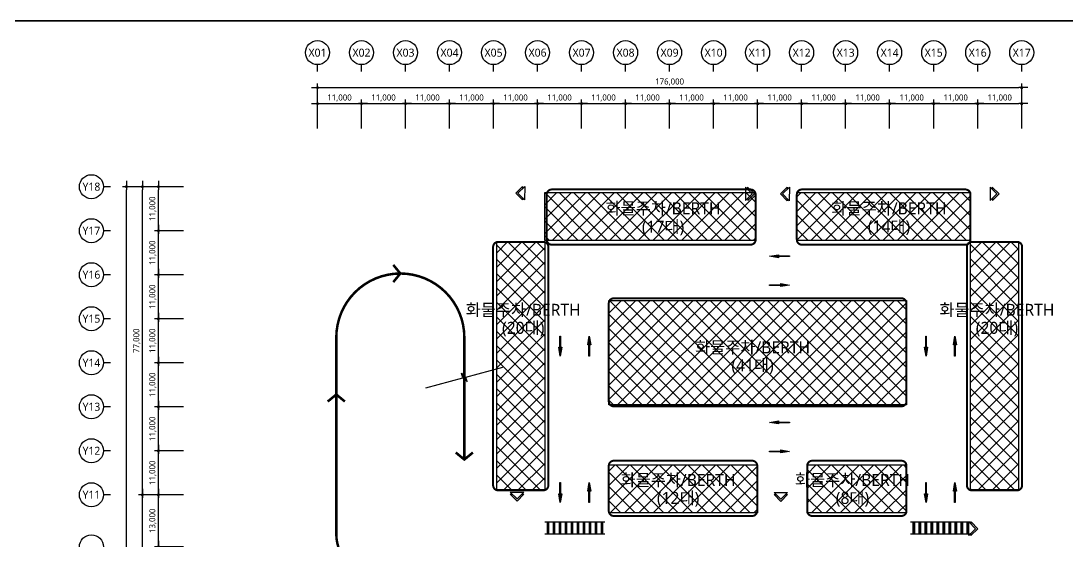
# Model space of a CAD drawing. Header units: millimetres. Extents: x 2220375 to 3855375, y 1113573 to 1649930.
# Drawn here: x 3457875 to 3719333, y 1519921 to 1649930 of the extents above; entities that cross this region are included whole.
import ezdxf
from ezdxf.enums import TextEntityAlignment as Align

# ---------------------------------------------------------------- set-up
doc = ezdxf.new("R2010")
doc.units = ezdxf.units.MM
doc.header["$LTSCALE"] = 10
doc.header["$PDSIZE"] = -10
doc.linetypes.add('HID', pattern=[2, 1.1, -0.9])
doc.linetypes.add('HIDDEN', pattern=[0.375, 0.25, -0.125])
doc.layers.get('0').update_dxf_attribs({"linetype": 'CONTINUOUS'})
doc.layers.get('Defpoints').update_dxf_attribs({"color": 153, "linetype": 'CONTINUOUS'})
for name, color, linetype, lineweight in [('0-주차구획', 7, 'CONTINUOUS', 25), ('A-AXIS-BUBL', 7, 'CONTINUOUS', 25), ('A-DEGN-LINE', 4, 'CONTINUOUS', 25), ('A-DIMS', 7, 'CONTINUOUS', 25), ('A-XXXX-HATC', 8, 'CONTINUOUS', 18), ('A-XXXX-SYMB', 7, 'CONTINUOUS', 25), ('A-XXXX-TXT2', 3, 'CONTINUOUS', 25)]:
    doc.layers.add(name, color=color, linetype=linetype, lineweight=lineweight)
doc.layers.add('3-횡단보도(신설)', color=210, linetype='CONTINUOUS')
doc.layers.add('xref-plan(주동코아 및 부대시설)$0$A-ANNO-ENT', color=10, linetype='CONTINUOUS')
doc.styles.add('HY울릉도L', font='')
doc.styles.add('맑은고딕', font='malgun.ttf')
doc.styles.get('HY울릉도L').set_extended_font_data('HYwulM')
doc.dimstyles.new('CDIM', dxfattribs={"dimtxt": 3, "dimasz": 1.5, "dimexe": 2, "dimexo": 1, "dimgap": 1, "dimtad": 1, "dimdec": 0, "dimrnd": 0.5, "dimzin": 0, "dimdsep": 32, "dimlunit": 6, "dimtxsty": 'HY울릉도L', "dimblk1": '_CIDOT', "dimblk2": '_CIDOT', "dimsah": 1, "dimcen": 5.5, "dimclrd": 2, "dimclre": 2, "dimclrt": 7, "dimadec": 0, "dimazin": 0, "dimtfac": 1, "dimtdec": 0, "dimtix": 1, "dimtmove": 2, "dimatfit": 1, "dimldrblk": '_CIDOT', "dimfxl": 1, "dimtolj": 1, "dimtzin": 0, "dimlwd": -1, "dimarcsym": 0})

# ---------------------------------------------------------------- blocks, each defined once
blk = doc.blocks.new('_CIDOT')
at = {"color": 0, "linetype": 'ByBlock'}
blk.add_line((2, 0), (-1, 0), dxfattribs=at)
at = {"color": 0, "linetype": 'ByBlock', "const_width": 0.5}
blk.add_lwpolyline([(-0.25, 0, 1), (0.25, 0, 1)], format="xyb", close=True, dxfattribs=at)
blk = doc.blocks.new('*D14')
at = {"layer": 'A-DIMS', "lineweight": -2, "transparency": 16777216}
for p, q in [((93193, 151121), (85943, 151121)), ((93193, 135121), (85943, 135121))]:
    blk.add_line(p, q, dxfattribs=at)
at = {"layer": 'A-DIMS', "transparency": 16777216}
blk.add_line((86943, 135871), (86943, 150371), dxfattribs=at)
at = {"layer": 'Defpoints', "color": 0, "transparency": 16777216}
for p in [(86943, 151121), (93693, 151121), (93693, 135121)]:
    blk.add_point(p, dxfattribs=at)
at = {"layer": 'A-DIMS', "transparency": 16777216, "xscale": 750, "yscale": 750, "zscale": 750}
for p, rotation in [((86943, 151121), 90), ((86943, 135121), 270)]:
    blk.add_blockref('_CIDOT', p, dxfattribs=dict(at, rotation=rotation))
at = {"layer": 'A-DIMS', "color": 3, "transparency": 16777216, "insert": (85538, 143121), "char_height": 1500, "attachment_point": 5, "rotation": 90, "style": '맑은고딕'}
blk.add_mtext('\\A1;16,000', dxfattribs=at)
blk = doc.blocks.new('*D15')
at = {"layer": 'A-DIMS', "lineweight": -2, "transparency": 16777216}
for p, q in [((93193, 164121), (85943, 164121)), ((93193, 151121), (85943, 151121))]:
    blk.add_line(p, q, dxfattribs=at)
at = {"layer": 'A-DIMS', "transparency": 16777216}
blk.add_line((86943, 151871), (86943, 163371), dxfattribs=at)
at = {"layer": 'Defpoints', "color": 0, "transparency": 16777216}
for p in [(86943, 164121), (93693, 164121), (93693, 151121)]:
    blk.add_point(p, dxfattribs=at)
at = {"layer": 'A-DIMS', "transparency": 16777216, "xscale": 750, "yscale": 750, "zscale": 750}
for p, rotation in [((86943, 164121), 90), ((86943, 151121), 270)]:
    blk.add_blockref('_CIDOT', p, dxfattribs=dict(at, rotation=rotation))
at = {"layer": 'A-DIMS', "color": 3, "transparency": 16777216, "insert": (85538, 157621), "char_height": 1500, "attachment_point": 5, "rotation": 90, "style": '맑은고딕'}
blk.add_mtext('\\A1;13,000', dxfattribs=at)
blk = doc.blocks.new('*D16')
at = {"layer": 'A-DIMS', "lineweight": -2, "transparency": 16777216}
for p, q in [((93193, 175121), (85943, 175121)), ((93193, 164121), (85943, 164121))]:
    blk.add_line(p, q, dxfattribs=at)
at = {"layer": 'A-DIMS', "transparency": 16777216}
blk.add_line((86943, 164871), (86943, 174371), dxfattribs=at)
at = {"layer": 'Defpoints', "color": 0, "transparency": 16777216}
for p in [(86943, 175121), (93693, 175121), (93693, 164121)]:
    blk.add_point(p, dxfattribs=at)
at = {"layer": 'A-DIMS', "transparency": 16777216, "xscale": 750, "yscale": 750, "zscale": 750}
for p, rotation in [((86943, 175121), 90), ((86943, 164121), 270)]:
    blk.add_blockref('_CIDOT', p, dxfattribs=dict(at, rotation=rotation))
at = {"layer": 'A-DIMS', "color": 3, "transparency": 16777216, "insert": (85538, 169621), "char_height": 1500, "attachment_point": 5, "rotation": 90, "style": '맑은고딕'}
blk.add_mtext('\\A1;11,000', dxfattribs=at)
blk = doc.blocks.new('*D17')
at = {"layer": 'A-DIMS', "lineweight": -2, "transparency": 16777216}
for p, q in [((93193, 186121), (85943, 186121)), ((93193, 175121), (85943, 175121))]:
    blk.add_line(p, q, dxfattribs=at)
at = {"layer": 'A-DIMS', "transparency": 16777216}
blk.add_line((86943, 175871), (86943, 185371), dxfattribs=at)
at = {"layer": 'Defpoints', "color": 0, "transparency": 16777216}
for p in [(86943, 186121), (93693, 186121), (93693, 175121)]:
    blk.add_point(p, dxfattribs=at)
at = {"layer": 'A-DIMS', "transparency": 16777216, "xscale": 750, "yscale": 750, "zscale": 750}
for p, rotation in [((86943, 186121), 90), ((86943, 175121), 270)]:
    blk.add_blockref('_CIDOT', p, dxfattribs=dict(at, rotation=rotation))
at = {"layer": 'A-DIMS', "color": 3, "transparency": 16777216, "insert": (85538, 180621), "char_height": 1500, "attachment_point": 5, "rotation": 90, "style": '맑은고딕'}
blk.add_mtext('\\A1;11,000', dxfattribs=at)
blk = doc.blocks.new('*D18')
at = {"layer": 'A-DIMS', "lineweight": -2, "transparency": 16777216}
for p, q in [((93193, 197121), (85943, 197121)), ((93193, 186121), (85943, 186121))]:
    blk.add_line(p, q, dxfattribs=at)
at = {"layer": 'A-DIMS', "transparency": 16777216}
blk.add_line((86943, 186871), (86943, 196371), dxfattribs=at)
at = {"layer": 'Defpoints', "color": 0, "transparency": 16777216}
for p in [(86943, 197121), (93693, 197121), (93693, 186121)]:
    blk.add_point(p, dxfattribs=at)
at = {"layer": 'A-DIMS', "transparency": 16777216, "xscale": 750, "yscale": 750, "zscale": 750}
for p, rotation in [((86943, 197121), 90), ((86943, 186121), 270)]:
    blk.add_blockref('_CIDOT', p, dxfattribs=dict(at, rotation=rotation))
at = {"layer": 'A-DIMS', "color": 3, "transparency": 16777216, "insert": (85538, 191621), "char_height": 1500, "attachment_point": 5, "rotation": 90, "style": '맑은고딕'}
blk.add_mtext('\\A1;11,000', dxfattribs=at)
blk = doc.blocks.new('*D19')
at = {"layer": 'A-DIMS', "lineweight": -2, "transparency": 16777216}
for p, q in [((93193, 208121), (85943, 208121)), ((93193, 197121), (85943, 197121))]:
    blk.add_line(p, q, dxfattribs=at)
at = {"layer": 'A-DIMS', "transparency": 16777216}
blk.add_line((86943, 197871), (86943, 207371), dxfattribs=at)
at = {"layer": 'Defpoints', "color": 0, "transparency": 16777216}
for p in [(86943, 208121), (93693, 208121), (93693, 197121)]:
    blk.add_point(p, dxfattribs=at)
at = {"layer": 'A-DIMS', "transparency": 16777216, "xscale": 750, "yscale": 750, "zscale": 750}
for p, rotation in [((86943, 208121), 90), ((86943, 197121), 270)]:
    blk.add_blockref('_CIDOT', p, dxfattribs=dict(at, rotation=rotation))
at = {"layer": 'A-DIMS', "color": 3, "transparency": 16777216, "insert": (85538, 202621), "char_height": 1500, "attachment_point": 5, "rotation": 90, "style": '맑은고딕'}
blk.add_mtext('\\A1;11,000', dxfattribs=at)
blk = doc.blocks.new('*D20')
at = {"layer": 'A-DIMS', "lineweight": -2, "transparency": 16777216}
for p, q in [((93193, 219121), (85943, 219121)), ((93193, 208121), (85943, 208121))]:
    blk.add_line(p, q, dxfattribs=at)
at = {"layer": 'A-DIMS', "transparency": 16777216}
blk.add_line((86943, 208871), (86943, 218371), dxfattribs=at)
at = {"layer": 'Defpoints', "color": 0, "transparency": 16777216}
for p in [(86943, 219121), (93693, 219121), (93693, 208121)]:
    blk.add_point(p, dxfattribs=at)
at = {"layer": 'A-DIMS', "transparency": 16777216, "xscale": 750, "yscale": 750, "zscale": 750}
for p, rotation in [((86943, 219121), 90), ((86943, 208121), 270)]:
    blk.add_blockref('_CIDOT', p, dxfattribs=dict(at, rotation=rotation))
at = {"layer": 'A-DIMS', "color": 3, "transparency": 16777216, "insert": (85538, 213621), "char_height": 1500, "attachment_point": 5, "rotation": 90, "style": '맑은고딕'}
blk.add_mtext('\\A1;11,000', dxfattribs=at)
blk = doc.blocks.new('*D21')
at = {"layer": 'A-DIMS', "lineweight": -2, "transparency": 16777216}
for p, q in [((93193, 230121), (85943, 230121)), ((93193, 219121), (85943, 219121))]:
    blk.add_line(p, q, dxfattribs=at)
at = {"layer": 'A-DIMS', "transparency": 16777216}
blk.add_line((86943, 219871), (86943, 229371), dxfattribs=at)
at = {"layer": 'Defpoints', "color": 0, "transparency": 16777216}
for p in [(86943, 230121), (93693, 230121), (93693, 219121)]:
    blk.add_point(p, dxfattribs=at)
at = {"layer": 'A-DIMS', "transparency": 16777216, "xscale": 750, "yscale": 750, "zscale": 750}
for p, rotation in [((86943, 230121), 90), ((86943, 219121), 270)]:
    blk.add_blockref('_CIDOT', p, dxfattribs=dict(at, rotation=rotation))
at = {"layer": 'A-DIMS', "color": 3, "transparency": 16777216, "insert": (85538, 224621), "char_height": 1500, "attachment_point": 5, "rotation": 90, "style": '맑은고딕'}
blk.add_mtext('\\A1;11,000', dxfattribs=at)
blk = doc.blocks.new('*D22')
at = {"layer": 'A-DIMS', "lineweight": -2, "transparency": 16777216}
for p, q in [((93193, 241121), (85943, 241121)), ((93193, 230121), (85943, 230121))]:
    blk.add_line(p, q, dxfattribs=at)
at = {"layer": 'A-DIMS', "transparency": 16777216}
blk.add_line((86943, 230871), (86943, 240371), dxfattribs=at)
at = {"layer": 'Defpoints', "color": 0, "transparency": 16777216}
for p in [(86943, 241121), (93693, 241121), (93693, 230121)]:
    blk.add_point(p, dxfattribs=at)
at = {"layer": 'A-DIMS', "transparency": 16777216, "xscale": 750, "yscale": 750, "zscale": 750}
for p, rotation in [((86943, 241121), 90), ((86943, 230121), 270)]:
    blk.add_blockref('_CIDOT', p, dxfattribs=dict(at, rotation=rotation))
at = {"layer": 'A-DIMS', "color": 3, "transparency": 16777216, "insert": (85538, 235621), "char_height": 1500, "attachment_point": 5, "rotation": 90, "style": '맑은고딕'}
blk.add_mtext('\\A1;11,000', dxfattribs=at)
blk = doc.blocks.new('*D24')
at = {"layer": 'A-DIMS', "lineweight": -2, "transparency": 16777216}
for p, q in [((93193, 241121), (77943, 241121)), ((93193, 45121), (77943, 45121))]:
    blk.add_line(p, q, dxfattribs=at)
at = {"layer": 'A-DIMS', "transparency": 16777216}
blk.add_line((78943, 45871), (78943, 240371), dxfattribs=at)
at = {"layer": 'Defpoints', "color": 0, "transparency": 16777216}
for p in [(78943, 241121), (93693, 241121), (93693, 45121)]:
    blk.add_point(p, dxfattribs=at)
at = {"layer": 'A-DIMS', "transparency": 16777216, "xscale": 750, "yscale": 750, "zscale": 750}
for p, rotation in [((78943, 241121), 90), ((78943, 45121), 270)]:
    blk.add_blockref('_CIDOT', p, dxfattribs=dict(at, rotation=rotation))
at = {"layer": 'A-DIMS', "color": 3, "transparency": 16777216, "insert": (77538, 143121), "char_height": 1500, "attachment_point": 5, "rotation": 90, "style": '맑은고딕'}
blk.add_mtext('\\A1;196,000', dxfattribs=at)
blk = doc.blocks.new('*D26')
at = {"layer": 'A-DIMS', "lineweight": -2, "transparency": 16777216}
for p, q in [((93193, 164121), (81943, 164121)), ((93193, 122121), (81943, 122121))]:
    blk.add_line(p, q, dxfattribs=at)
at = {"layer": 'A-DIMS', "transparency": 16777216}
blk.add_line((82943, 122871), (82943, 163371), dxfattribs=at)
at = {"layer": 'Defpoints', "color": 0, "transparency": 16777216}
for p in [(82943, 164121), (93693, 164121), (93693, 122121)]:
    blk.add_point(p, dxfattribs=at)
at = {"layer": 'A-DIMS', "transparency": 16777216, "xscale": 750, "yscale": 750, "zscale": 750}
for p, rotation in [((82943, 164121), 90), ((82943, 122121), 270)]:
    blk.add_blockref('_CIDOT', p, dxfattribs=dict(at, rotation=rotation))
at = {"layer": 'A-DIMS', "color": 3, "transparency": 16777216, "insert": (81542, 143121), "char_height": 1500, "attachment_point": 5, "rotation": 90, "style": '맑은고딕'}
blk.add_mtext('\\A1;42,000', dxfattribs=at)
blk = doc.blocks.new('*D27')
at = {"layer": 'A-DIMS', "lineweight": -2, "transparency": 16777216}
for p, q in [((93193, 241121), (81943, 241121)), ((93193, 164121), (81943, 164121))]:
    blk.add_line(p, q, dxfattribs=at)
at = {"layer": 'A-DIMS', "transparency": 16777216}
blk.add_line((82943, 164871), (82943, 240371), dxfattribs=at)
at = {"layer": 'Defpoints', "color": 0, "transparency": 16777216}
for p in [(82943, 241121), (93693, 241121), (93693, 164121)]:
    blk.add_point(p, dxfattribs=at)
at = {"layer": 'A-DIMS', "transparency": 16777216, "xscale": 750, "yscale": 750, "zscale": 750}
for p, rotation in [((82943, 241121), 90), ((82943, 164121), 270)]:
    blk.add_blockref('_CIDOT', p, dxfattribs=dict(at, rotation=rotation))
at = {"layer": 'A-DIMS', "color": 3, "transparency": 16777216, "insert": (81542, 202621), "char_height": 1500, "attachment_point": 5, "rotation": 90, "style": '맑은고딕'}
blk.add_mtext('\\A1;77,000', dxfattribs=at)
blk = doc.blocks.new('*D28')
at = {"layer": 'A-DIMS', "lineweight": -2, "transparency": 16777216}
for p, q in [((148693, 255621), (148693, 262871)), ((159693, 255621), (159693, 262871))]:
    blk.add_line(p, q, dxfattribs=at)
at = {"layer": 'A-DIMS', "transparency": 16777216}
blk.add_line((149443, 261871), (158943, 261871), dxfattribs=at)
at = {"layer": 'Defpoints', "color": 0, "transparency": 16777216}
for p in [(159693, 261871), (148693, 255121), (159693, 255121)]:
    blk.add_point(p, dxfattribs=at)
at = {"layer": 'A-DIMS', "transparency": 16777216, "xscale": 750, "yscale": 750, "zscale": 750, "rotation": 180}
blk.add_blockref('_CIDOT', (148693, 261871), dxfattribs=at)
at = {"layer": 'A-DIMS', "transparency": 16777216, "xscale": 750, "yscale": 750, "zscale": 750}
blk.add_blockref('_CIDOT', (159693, 261871), dxfattribs=at)
at = {"layer": 'A-DIMS', "color": 3, "transparency": 16777216, "insert": (154193, 263275), "char_height": 1500, "attachment_point": 5, "style": '맑은고딕'}
blk.add_mtext('\\A1;11,000', dxfattribs=at)
blk = doc.blocks.new('*D29')
at = {"layer": 'A-DIMS', "lineweight": -2, "transparency": 16777216}
for p, q in [((159693, 255621), (159693, 262871)), ((170693, 255621), (170693, 262871))]:
    blk.add_line(p, q, dxfattribs=at)
at = {"layer": 'A-DIMS', "transparency": 16777216}
blk.add_line((160443, 261871), (169943, 261871), dxfattribs=at)
at = {"layer": 'Defpoints', "color": 0, "transparency": 16777216}
for p in [(170693, 261871), (159693, 255121), (170693, 255121)]:
    blk.add_point(p, dxfattribs=at)
at = {"layer": 'A-DIMS', "transparency": 16777216, "xscale": 750, "yscale": 750, "zscale": 750, "rotation": 180}
blk.add_blockref('_CIDOT', (159693, 261871), dxfattribs=at)
at = {"layer": 'A-DIMS', "transparency": 16777216, "xscale": 750, "yscale": 750, "zscale": 750}
blk.add_blockref('_CIDOT', (170693, 261871), dxfattribs=at)
at = {"layer": 'A-DIMS', "color": 3, "transparency": 16777216, "insert": (165193, 263275), "char_height": 1500, "attachment_point": 5, "style": '맑은고딕'}
blk.add_mtext('\\A1;11,000', dxfattribs=at)
blk = doc.blocks.new('*D30')
at = {"layer": 'A-DIMS', "lineweight": -2, "transparency": 16777216}
for p, q in [((170693, 255621), (170693, 262871)), ((181693, 255621), (181693, 262871))]:
    blk.add_line(p, q, dxfattribs=at)
at = {"layer": 'A-DIMS', "transparency": 16777216}
blk.add_line((171443, 261871), (180943, 261871), dxfattribs=at)
at = {"layer": 'Defpoints', "color": 0, "transparency": 16777216}
for p in [(181693, 261871), (170693, 255121), (181693, 255121)]:
    blk.add_point(p, dxfattribs=at)
at = {"layer": 'A-DIMS', "transparency": 16777216, "xscale": 750, "yscale": 750, "zscale": 750, "rotation": 180}
blk.add_blockref('_CIDOT', (170693, 261871), dxfattribs=at)
at = {"layer": 'A-DIMS', "transparency": 16777216, "xscale": 750, "yscale": 750, "zscale": 750}
blk.add_blockref('_CIDOT', (181693, 261871), dxfattribs=at)
at = {"layer": 'A-DIMS', "color": 3, "transparency": 16777216, "insert": (176193, 263275), "char_height": 1500, "attachment_point": 5, "style": '맑은고딕'}
blk.add_mtext('\\A1;11,000', dxfattribs=at)
blk = doc.blocks.new('*D31')
at = {"layer": 'A-DIMS', "lineweight": -2, "transparency": 16777216}
for p, q in [((181693, 255621), (181693, 262871)), ((192693, 255621), (192693, 262871))]:
    blk.add_line(p, q, dxfattribs=at)
at = {"layer": 'A-DIMS', "transparency": 16777216}
blk.add_line((182443, 261871), (191943, 261871), dxfattribs=at)
at = {"layer": 'Defpoints', "color": 0, "transparency": 16777216}
for p in [(192693, 261871), (181693, 255121), (192693, 255121)]:
    blk.add_point(p, dxfattribs=at)
at = {"layer": 'A-DIMS', "transparency": 16777216, "xscale": 750, "yscale": 750, "zscale": 750, "rotation": 180}
blk.add_blockref('_CIDOT', (181693, 261871), dxfattribs=at)
at = {"layer": 'A-DIMS', "transparency": 16777216, "xscale": 750, "yscale": 750, "zscale": 750}
blk.add_blockref('_CIDOT', (192693, 261871), dxfattribs=at)
at = {"layer": 'A-DIMS', "color": 3, "transparency": 16777216, "insert": (187193, 263275), "char_height": 1500, "attachment_point": 5, "style": '맑은고딕'}
blk.add_mtext('\\A1;11,000', dxfattribs=at)
blk = doc.blocks.new('*D32')
at = {"layer": 'A-DIMS', "lineweight": -2, "transparency": 16777216}
for p, q in [((192693, 255621), (192693, 262871)), ((203693, 255621), (203693, 262871))]:
    blk.add_line(p, q, dxfattribs=at)
at = {"layer": 'A-DIMS', "transparency": 16777216}
blk.add_line((193443, 261871), (202943, 261871), dxfattribs=at)
at = {"layer": 'Defpoints', "color": 0, "transparency": 16777216}
for p in [(203693, 261871), (192693, 255121), (203693, 255121)]:
    blk.add_point(p, dxfattribs=at)
at = {"layer": 'A-DIMS', "transparency": 16777216, "xscale": 750, "yscale": 750, "zscale": 750, "rotation": 180}
blk.add_blockref('_CIDOT', (192693, 261871), dxfattribs=at)
at = {"layer": 'A-DIMS', "transparency": 16777216, "xscale": 750, "yscale": 750, "zscale": 750}
blk.add_blockref('_CIDOT', (203693, 261871), dxfattribs=at)
at = {"layer": 'A-DIMS', "color": 3, "transparency": 16777216, "insert": (198193, 263275), "char_height": 1500, "attachment_point": 5, "style": '맑은고딕'}
blk.add_mtext('\\A1;11,000', dxfattribs=at)
blk = doc.blocks.new('*D33')
at = {"layer": 'A-DIMS', "lineweight": -2, "transparency": 16777216}
for p, q in [((203693, 255621), (203693, 262871)), ((214693, 255621), (214693, 262871))]:
    blk.add_line(p, q, dxfattribs=at)
at = {"layer": 'A-DIMS', "transparency": 16777216}
blk.add_line((204443, 261871), (213943, 261871), dxfattribs=at)
at = {"layer": 'Defpoints', "color": 0, "transparency": 16777216}
for p in [(214693, 261871), (203693, 255121), (214693, 255121)]:
    blk.add_point(p, dxfattribs=at)
at = {"layer": 'A-DIMS', "transparency": 16777216, "xscale": 750, "yscale": 750, "zscale": 750, "rotation": 180}
blk.add_blockref('_CIDOT', (203693, 261871), dxfattribs=at)
at = {"layer": 'A-DIMS', "transparency": 16777216, "xscale": 750, "yscale": 750, "zscale": 750}
blk.add_blockref('_CIDOT', (214693, 261871), dxfattribs=at)
at = {"layer": 'A-DIMS', "color": 3, "transparency": 16777216, "insert": (209193, 263275), "char_height": 1500, "attachment_point": 5, "style": '맑은고딕'}
blk.add_mtext('\\A1;11,000', dxfattribs=at)
blk = doc.blocks.new('*D34')
at = {"layer": 'A-DIMS', "lineweight": -2, "transparency": 16777216}
for p, q in [((214693, 255621), (214693, 262871)), ((225693, 255621), (225693, 262871))]:
    blk.add_line(p, q, dxfattribs=at)
at = {"layer": 'A-DIMS', "transparency": 16777216}
blk.add_line((215443, 261871), (224943, 261871), dxfattribs=at)
at = {"layer": 'Defpoints', "color": 0, "transparency": 16777216}
for p in [(225693, 261871), (214693, 255121), (225693, 255121)]:
    blk.add_point(p, dxfattribs=at)
at = {"layer": 'A-DIMS', "transparency": 16777216, "xscale": 750, "yscale": 750, "zscale": 750, "rotation": 180}
blk.add_blockref('_CIDOT', (214693, 261871), dxfattribs=at)
at = {"layer": 'A-DIMS', "transparency": 16777216, "xscale": 750, "yscale": 750, "zscale": 750}
blk.add_blockref('_CIDOT', (225693, 261871), dxfattribs=at)
at = {"layer": 'A-DIMS', "color": 3, "transparency": 16777216, "insert": (220193, 263275), "char_height": 1500, "attachment_point": 5, "style": '맑은고딕'}
blk.add_mtext('\\A1;11,000', dxfattribs=at)
blk = doc.blocks.new('*D35')
at = {"layer": 'A-DIMS', "lineweight": -2, "transparency": 16777216}
for p, q in [((225693, 255621), (225693, 262871)), ((236693, 255621), (236693, 262871))]:
    blk.add_line(p, q, dxfattribs=at)
at = {"layer": 'A-DIMS', "transparency": 16777216}
blk.add_line((226443, 261871), (235943, 261871), dxfattribs=at)
at = {"layer": 'Defpoints', "color": 0, "transparency": 16777216}
for p in [(236693, 261871), (225693, 255121), (236693, 255121)]:
    blk.add_point(p, dxfattribs=at)
at = {"layer": 'A-DIMS', "transparency": 16777216, "xscale": 750, "yscale": 750, "zscale": 750, "rotation": 180}
blk.add_blockref('_CIDOT', (225693, 261871), dxfattribs=at)
at = {"layer": 'A-DIMS', "transparency": 16777216, "xscale": 750, "yscale": 750, "zscale": 750}
blk.add_blockref('_CIDOT', (236693, 261871), dxfattribs=at)
at = {"layer": 'A-DIMS', "color": 3, "transparency": 16777216, "insert": (231193, 263275), "char_height": 1500, "attachment_point": 5, "style": '맑은고딕'}
blk.add_mtext('\\A1;11,000', dxfattribs=at)
blk = doc.blocks.new('*D36')
at = {"layer": 'A-DIMS', "lineweight": -2, "transparency": 16777216}
for p, q in [((236693, 255621), (236693, 262871)), ((247693, 255621), (247693, 262871))]:
    blk.add_line(p, q, dxfattribs=at)
at = {"layer": 'A-DIMS', "transparency": 16777216}
blk.add_line((237443, 261871), (246943, 261871), dxfattribs=at)
at = {"layer": 'Defpoints', "color": 0, "transparency": 16777216}
for p in [(247693, 261871), (236693, 255121), (247693, 255121)]:
    blk.add_point(p, dxfattribs=at)
at = {"layer": 'A-DIMS', "transparency": 16777216, "xscale": 750, "yscale": 750, "zscale": 750, "rotation": 180}
blk.add_blockref('_CIDOT', (236693, 261871), dxfattribs=at)
at = {"layer": 'A-DIMS', "transparency": 16777216, "xscale": 750, "yscale": 750, "zscale": 750}
blk.add_blockref('_CIDOT', (247693, 261871), dxfattribs=at)
at = {"layer": 'A-DIMS', "color": 3, "transparency": 16777216, "insert": (242193, 263275), "char_height": 1500, "attachment_point": 5, "style": '맑은고딕'}
blk.add_mtext('\\A1;11,000', dxfattribs=at)
blk = doc.blocks.new('*D37')
at = {"layer": 'A-DIMS', "lineweight": -2, "transparency": 16777216}
for p, q in [((247693, 255621), (247693, 262871)), ((258693, 255621), (258693, 262871))]:
    blk.add_line(p, q, dxfattribs=at)
at = {"layer": 'A-DIMS', "transparency": 16777216}
blk.add_line((248443, 261871), (257943, 261871), dxfattribs=at)
at = {"layer": 'Defpoints', "color": 0, "transparency": 16777216}
for p in [(258693, 261871), (247693, 255121), (258693, 255121)]:
    blk.add_point(p, dxfattribs=at)
at = {"layer": 'A-DIMS', "transparency": 16777216, "xscale": 750, "yscale": 750, "zscale": 750, "rotation": 180}
blk.add_blockref('_CIDOT', (247693, 261871), dxfattribs=at)
at = {"layer": 'A-DIMS', "transparency": 16777216, "xscale": 750, "yscale": 750, "zscale": 750}
blk.add_blockref('_CIDOT', (258693, 261871), dxfattribs=at)
at = {"layer": 'A-DIMS', "color": 3, "transparency": 16777216, "insert": (253193, 263275), "char_height": 1500, "attachment_point": 5, "style": '맑은고딕'}
blk.add_mtext('\\A1;11,000', dxfattribs=at)
blk = doc.blocks.new('*D38')
at = {"layer": 'A-DIMS', "lineweight": -2, "transparency": 16777216}
for p, q in [((258693, 255621), (258693, 262871)), ((269693, 255621), (269693, 262871))]:
    blk.add_line(p, q, dxfattribs=at)
at = {"layer": 'A-DIMS', "transparency": 16777216}
blk.add_line((259443, 261871), (268943, 261871), dxfattribs=at)
at = {"layer": 'Defpoints', "color": 0, "transparency": 16777216}
for p in [(269693, 261871), (258693, 255121), (269693, 255121)]:
    blk.add_point(p, dxfattribs=at)
at = {"layer": 'A-DIMS', "transparency": 16777216, "xscale": 750, "yscale": 750, "zscale": 750, "rotation": 180}
blk.add_blockref('_CIDOT', (258693, 261871), dxfattribs=at)
at = {"layer": 'A-DIMS', "transparency": 16777216, "xscale": 750, "yscale": 750, "zscale": 750}
blk.add_blockref('_CIDOT', (269693, 261871), dxfattribs=at)
at = {"layer": 'A-DIMS', "color": 3, "transparency": 16777216, "insert": (264193, 263275), "char_height": 1500, "attachment_point": 5, "style": '맑은고딕'}
blk.add_mtext('\\A1;11,000', dxfattribs=at)
blk = doc.blocks.new('*D39')
at = {"layer": 'A-DIMS', "lineweight": -2, "transparency": 16777216}
for p, q in [((269693, 255621), (269693, 262871)), ((280693, 255621), (280693, 262871))]:
    blk.add_line(p, q, dxfattribs=at)
at = {"layer": 'A-DIMS', "transparency": 16777216}
blk.add_line((270443, 261871), (279943, 261871), dxfattribs=at)
at = {"layer": 'Defpoints', "color": 0, "transparency": 16777216}
for p in [(280693, 261871), (269693, 255121), (280693, 255121)]:
    blk.add_point(p, dxfattribs=at)
at = {"layer": 'A-DIMS', "transparency": 16777216, "xscale": 750, "yscale": 750, "zscale": 750, "rotation": 180}
blk.add_blockref('_CIDOT', (269693, 261871), dxfattribs=at)
at = {"layer": 'A-DIMS', "transparency": 16777216, "xscale": 750, "yscale": 750, "zscale": 750}
blk.add_blockref('_CIDOT', (280693, 261871), dxfattribs=at)
at = {"layer": 'A-DIMS', "color": 3, "transparency": 16777216, "insert": (275193, 263275), "char_height": 1500, "attachment_point": 5, "style": '맑은고딕'}
blk.add_mtext('\\A1;11,000', dxfattribs=at)
blk = doc.blocks.new('*D40')
at = {"layer": 'A-DIMS', "lineweight": -2, "transparency": 16777216}
for p, q in [((280693, 255621), (280693, 262871)), ((291693, 255621), (291693, 262871))]:
    blk.add_line(p, q, dxfattribs=at)
at = {"layer": 'A-DIMS', "transparency": 16777216}
blk.add_line((281443, 261871), (290943, 261871), dxfattribs=at)
at = {"layer": 'Defpoints', "color": 0, "transparency": 16777216}
for p in [(291693, 261871), (280693, 255121), (291693, 255121)]:
    blk.add_point(p, dxfattribs=at)
at = {"layer": 'A-DIMS', "transparency": 16777216, "xscale": 750, "yscale": 750, "zscale": 750, "rotation": 180}
blk.add_blockref('_CIDOT', (280693, 261871), dxfattribs=at)
at = {"layer": 'A-DIMS', "transparency": 16777216, "xscale": 750, "yscale": 750, "zscale": 750}
blk.add_blockref('_CIDOT', (291693, 261871), dxfattribs=at)
at = {"layer": 'A-DIMS', "color": 3, "transparency": 16777216, "insert": (286193, 263275), "char_height": 1500, "attachment_point": 5, "style": '맑은고딕'}
blk.add_mtext('\\A1;11,000', dxfattribs=at)
blk = doc.blocks.new('*D41')
at = {"layer": 'A-DIMS', "lineweight": -2, "transparency": 16777216}
for p, q in [((126693, 255621), (126693, 266871)), ((302693, 255621), (302693, 266871))]:
    blk.add_line(p, q, dxfattribs=at)
at = {"layer": 'A-DIMS', "transparency": 16777216}
blk.add_line((127443, 265871), (301943, 265871), dxfattribs=at)
at = {"layer": 'Defpoints', "color": 0, "transparency": 16777216}
for p in [(302693, 265871), (126693, 255121), (302693, 255121)]:
    blk.add_point(p, dxfattribs=at)
at = {"layer": 'A-DIMS', "transparency": 16777216, "xscale": 750, "yscale": 750, "zscale": 750, "rotation": 180}
blk.add_blockref('_CIDOT', (126693, 265871), dxfattribs=at)
at = {"layer": 'A-DIMS', "transparency": 16777216, "xscale": 750, "yscale": 750, "zscale": 750}
blk.add_blockref('_CIDOT', (302693, 265871), dxfattribs=at)
at = {"layer": 'A-DIMS', "color": 3, "transparency": 16777216, "insert": (214693, 267275), "char_height": 1500, "attachment_point": 5, "style": '맑은고딕'}
blk.add_mtext('\\A1;176,000', dxfattribs=at)
blk = doc.blocks.new('*D42')
at = {"layer": 'A-DIMS', "lineweight": -2, "transparency": 16777216}
for p, q in [((291693, 255621), (291693, 262871)), ((302693, 255621), (302693, 262871))]:
    blk.add_line(p, q, dxfattribs=at)
at = {"layer": 'A-DIMS', "transparency": 16777216}
blk.add_line((292443, 261871), (301943, 261871), dxfattribs=at)
at = {"layer": 'Defpoints', "color": 0, "transparency": 16777216}
for p in [(302693, 261871), (291693, 255121), (302693, 255121)]:
    blk.add_point(p, dxfattribs=at)
at = {"layer": 'A-DIMS', "transparency": 16777216, "xscale": 750, "yscale": 750, "zscale": 750, "rotation": 180}
blk.add_blockref('_CIDOT', (291693, 261871), dxfattribs=at)
at = {"layer": 'A-DIMS', "transparency": 16777216, "xscale": 750, "yscale": 750, "zscale": 750}
blk.add_blockref('_CIDOT', (302693, 261871), dxfattribs=at)
at = {"layer": 'A-DIMS', "color": 3, "transparency": 16777216, "insert": (297193, 263275), "char_height": 1500, "attachment_point": 5, "style": '맑은고딕'}
blk.add_mtext('\\A1;11,000', dxfattribs=at)
blk = doc.blocks.new('*D43')
at = {"layer": 'A-DIMS', "lineweight": -2, "transparency": 16777216}
for p, q in [((126693, 255621), (126693, 262871)), ((137693, 255621), (137693, 262871))]:
    blk.add_line(p, q, dxfattribs=at)
at = {"layer": 'A-DIMS', "transparency": 16777216}
blk.add_line((127443, 261871), (136943, 261871), dxfattribs=at)
at = {"layer": 'Defpoints', "color": 0, "transparency": 16777216}
for p in [(137693, 261871), (126693, 255121), (137693, 255121)]:
    blk.add_point(p, dxfattribs=at)
at = {"layer": 'A-DIMS', "transparency": 16777216, "xscale": 750, "yscale": 750, "zscale": 750, "rotation": 180}
blk.add_blockref('_CIDOT', (126693, 261871), dxfattribs=at)
at = {"layer": 'A-DIMS', "transparency": 16777216, "xscale": 750, "yscale": 750, "zscale": 750}
blk.add_blockref('_CIDOT', (137693, 261871), dxfattribs=at)
at = {"layer": 'A-DIMS', "color": 3, "transparency": 16777216, "insert": (132193, 263275), "char_height": 1500, "attachment_point": 5, "style": '맑은고딕'}
blk.add_mtext('\\A1;11,000', dxfattribs=at)
blk = doc.blocks.new('*D44')
at = {"layer": 'A-DIMS', "lineweight": -2, "transparency": 16777216}
for p, q in [((137693, 255621), (137693, 262871)), ((148693, 255621), (148693, 262871))]:
    blk.add_line(p, q, dxfattribs=at)
at = {"layer": 'A-DIMS', "transparency": 16777216}
blk.add_line((138443, 261871), (147943, 261871), dxfattribs=at)
at = {"layer": 'Defpoints', "color": 0, "transparency": 16777216}
for p in [(148693, 261871), (137693, 255121), (148693, 255121)]:
    blk.add_point(p, dxfattribs=at)
at = {"layer": 'A-DIMS', "transparency": 16777216, "xscale": 750, "yscale": 750, "zscale": 750, "rotation": 180}
blk.add_blockref('_CIDOT', (137693, 261871), dxfattribs=at)
at = {"layer": 'A-DIMS', "transparency": 16777216, "xscale": 750, "yscale": 750, "zscale": 750}
blk.add_blockref('_CIDOT', (148693, 261871), dxfattribs=at)
at = {"layer": 'A-DIMS', "color": 3, "transparency": 16777216, "insert": (143193, 263275), "char_height": 1500, "attachment_point": 5, "style": '맑은고딕'}
blk.add_mtext('\\A1;11,000', dxfattribs=at)
blk = doc.blocks.new('A$C1EDD7551')
at = {"layer": 'xref-plan(주동코아 및 부대시설)$0$A-ANNO-ENT'}
blk.add_hatch(color=256, dxfattribs=at).paths.add_polyline_path([(177, 884), (0, 1061), (0, 0), (1061, 0), (884, 177), (177, 177)])
blk.add_lwpolyline([(177, 1237), (1237, 177), (177, 177)], close=True, dxfattribs=at)
blk.add_lwpolyline([(884, 177), (1061, 0), (0, 0), (0, 1061), (177, 884)], dxfattribs=at)
blk = doc.blocks.new('A5')
blk.add_lwpolyline([(-0.075, -8), (-0.075, -5.2), (-0.375, -5.2), (0, -3), (0.375, -5.2), (0.075, -5.2), (0.075, -8)], close=True)
for points in [[(0, -3), (-0.375, -5.2), (0.375, -5.2)], [(-0.075, -5.2), (0.075, -5.2), (-0.075, -8), (0.075, -8)]]:
    blk.add_solid(points)
blk = doc.blocks.new('DIM(210222)')
for p, q in [((126693, 269870.6), (126693, 271620.6)), ((137693, 269870.6), (137693, 271620.6)), ((148693, 269870.6), (148693, 271620.6)), ((159693, 269870.6), (159693, 271620.6)), ((170693, 269870.6), (170693, 271620.6)), ((181693, 269870.6), (181693, 271620.6)), ((192693, 269870.6), (192693, 271620.6)), ((203693, 269870.6), (203693, 271620.6)), ((214693, 269870.6), (214693, 271620.6)), ((225693, 269870.6), (225693, 271620.6)), ((236693, 269870.6), (236693, 271620.6)), ((247693, 269870.6), (247693, 271620.6)), ((258693, 269870.6), (258693, 271620.6)), ((269693, 269870.6), (269693, 271620.6)), ((280693, 269870.6), (280693, 271620.6)), ((291693, 269870.6), (291693, 271620.6)), ((302693, 269870.6), (302693, 271620.6)), ((74943, 241120.6), (73193, 241120.6)), ((74943, 230120.6), (73193, 230120.6)), ((74943, 219120.6), (73193, 219120.6)), ((74943, 208120.6), (73193, 208120.6)), ((74943, 197120.6), (73193, 197120.6)), ((74943, 186120.6), (73193, 186120.6)), ((74943, 175120.6), (73193, 175120.6)), ((74943, 164120.6), (73193, 164120.6))]:
    blk.add_line(p, q)
at = {"layer": 'A-AXIS-BUBL', "ltscale": 0.2}
for centre in [(126693, 274620.6), (137693, 274620.6), (148693, 274620.6), (159693, 274620.6), (170693, 274620.6), (181693, 274620.6), (192693, 274620.6), (203693, 274620.6), (214693, 274620.6), (225693, 274620.6), (236693, 274620.6), (247693, 274620.6), (258693, 274620.6), (269693, 274620.6), (280693, 274620.6), (291693, 274620.6), (302693, 274620.6), (70193, 241120.6), (70193, 230120.6), (70193, 219120.6), (70193, 208120.6), (70193, 197120.6), (70193, 186120.6), (70193, 175120.6), (70193, 164120.6), (70193, 151120.6)]:
    blk.add_circle(centre, 3000, dxfattribs=at)
at = {"layer": 'A-XXXX-TXT2', "ltscale": 0.2, "style": '맑은고딕'}
for s, p in [('X01', (126693, 274620.6)), ('X02', (137693, 274620.6)), ('X03', (148693, 274620.6)), ('X04', (159693, 274620.6)), ('X05', (170693, 274620.6)), ('X06', (181693, 274620.6)), ('X07', (192693, 274620.6)), ('X08', (203693, 274620.6)), ('X09', (214693, 274620.6)), ('X10', (225693, 274620.6)), ('X11', (236693, 274620.6)), ('X12', (247693, 274620.6)), ('X13', (258693, 274620.6)), ('X14', (269693, 274620.6)), ('X15', (280693, 274620.6)), ('X16', (291693, 274620.6)), ('X17', (302693, 274620.6)), ('Y18', (70193, 241120.6)), ('Y17', (70193, 230120.6)), ('Y16', (70193, 219120.6)), ('Y15', (70193, 208120.6)), ('Y14', (70193, 197120.6)), ('Y13', (70193, 186120.6)), ('Y12', (70193, 175120.6)), ('Y11', (70193, 164120.6))]:
    blk.add_text(s, height=2000, dxfattribs=at).set_placement(p, align=Align.MIDDLE)
at = {"layer": 'A-DIMS'}
for p1, p2, distance, picture, middle in [((126693, 255120.6), (302693, 255120.6), 10750, '*D41', (214693, 267275.5)), ((126693, 255120.6), (137693, 255120.6), 6750, '*D43', (132193, 263275.5)), ((137693, 255120.6), (148693, 255120.6), 6750, '*D44', (143193, 263275.5)), ((148693, 255120.6), (159693, 255120.6), 6750, '*D28', (154193, 263275.5)), ((159693, 255120.6), (170693, 255120.6), 6750, '*D29', (165193, 263275.5)), ((170693, 255120.6), (181693, 255120.6), 6750, '*D30', (176193, 263275.5)), ((181693, 255120.6), (192693, 255120.6), 6750, '*D31', (187193, 263275.5)), ((192693, 255120.6), (203693, 255120.6), 6750, '*D32', (198193, 263275.5)), ((203693, 255120.6), (214693, 255120.6), 6750, '*D33', (209193, 263275.5)), ((214693, 255120.6), (225693, 255120.6), 6750, '*D34', (220193, 263275.5)), ((225693, 255120.6), (236693, 255120.6), 6750, '*D35', (231193, 263275.5)), ((236693, 255120.6), (247693, 255120.6), 6750, '*D36', (242193, 263275.5)), ((247693, 255120.6), (258693, 255120.6), 6750, '*D37', (253193, 263275.5)), ((258693, 255120.6), (269693, 255120.6), 6750, '*D38', (264193, 263275.5)), ((269693, 255120.6), (280693, 255120.6), 6750, '*D39', (275193, 263275.5)), ((280693, 255120.6), (291693, 255120.6), 6750, '*D40', (286193, 263275.5)), ((291693, 255120.6), (302693, 255120.6), 6750, '*D42', (297193, 263275.5)), ((93693, 45120.6), (93693, 241120.6), 14750, '*D24', (77538.1, 143120.6)), ((93693, 164120.6), (93693, 241120.6), 10750, '*D27', (81542.2, 202620.6)), ((93693, 230120.6), (93693, 241120.6), 6750, '*D22', (85538.1, 235620.6)), ((93693, 219120.6), (93693, 230120.6), 6750, '*D21', (85538.1, 224620.6)), ((93693, 208120.6), (93693, 219120.6), 6750, '*D20', (85538.1, 213620.6)), ((93693, 197120.6), (93693, 208120.6), 6750, '*D19', (85538.1, 202620.6)), ((93693, 186120.6), (93693, 197120.6), 6750, '*D18', (85538.1, 191620.6)), ((93693, 175120.6), (93693, 186120.6), 6750, '*D17', (85538.1, 180620.6)), ((93693, 164120.6), (93693, 175120.6), 6750, '*D16', (85538.1, 169620.6)), ((93693, 122120.6), (93693, 164120.6), 10750, '*D26', (81542.2, 143120.6)), ((93693, 151120.6), (93693, 164120.6), 6750, '*D15', (85538.1, 157620.6)), ((93693, 135120.6), (93693, 151120.6), 6750, '*D14', (85538.1, 143120.6))]:
    dim = blk.add_aligned_dim(p1=p1, p2=p2, distance=distance, dimstyle='CDIM', override={"dimscale": 500, "dimtxsty": '맑은고딕', "dimclrd": 256, "dimclre": 256, "dimclrt": 3}, dxfattribs=at)
    dim.commit()
    dim.dimension.update_dxf_attribs({"geometry": picture, "text_midpoint": middle})

msp = doc.modelspace()

# ---------------------------------------------------------------- hatches: boundary and pattern name
at = {"layer": 'A-XXXX-HATC'}
h = msp.add_hatch(dxfattribs=at)
h.set_pattern_fill('ANSI37', color=6, scale=800)
h.set_pattern_definition([(45, (-8e-09, 565592.5), (-1796.0512, 1796.0512), []), (135, (-8e-09, 565592.5), (-1796.0512, -1796.0512), [])])
h.paths.add_polyline_path([(3641492.8, 1607050.2), (3588792.8, 1607050.2), (3588792.8, 1595050.2), (3641492.8, 1595050.2)])
h.paths.add_polyline_path([(3588792.8, 1594700.2), (3576792.8, 1594700.2), (3576792.8, 1532700.2), (3588792.8, 1532700.2)])
h.paths.add_polyline_path([(3695192.8, 1607050.2), (3651792.8, 1607050.2), (3651792.8, 1595050.2), (3695192.8, 1595050.2)])
h.paths.add_polyline_path([(3707192.8, 1594700.2), (3695192.8, 1594700.2), (3695192.8, 1532700.2), (3707192.8, 1532700.2)])
h.paths.add_polyline_path([(3679192.8, 1580050.2), (3604792.8, 1580050.2), (3604792.8, 1553950.2), (3679192.8, 1553950.2)])
h.paths.add_polyline_path([(3679192.8, 1538950.2), (3654392.8, 1538950.2), (3654392.8, 1526950.2), (3679192.8, 1526950.2)])
h.paths.add_polyline_path([(3641992.8, 1538950.2), (3604792.8, 1538950.2), (3604792.8, 1526950.2), (3641992.8, 1526950.2)])

# ---------------------------------------------------------------- linework, layer by layer
msp.add_line((3060374.8, 1649929.6), (3779124.8, 1649929.6))
at = {"layer": '0-주차구획', "linetype": 'HIDDEN', "ltscale": 800, "const_width": 500}
for points in [[(3590542.8, 1607800.2), (3640242.8, 1607800.2, -0.41421356), (3641492.8, 1606550.2), (3641492.8, 1595250.2, -0.41421356), (3640242.8, 1594000.2), (3590542.8, 1594000.2, -0.41421356), (3589292.8, 1595250.2), (3589292.8, 1606550.2, -0.41421356)], [(3653042.8, 1607800.2), (3693942.8, 1607800.2, -0.41421356), (3695192.8, 1606550.2), (3695192.8, 1595250.2, -0.41421356), (3693942.8, 1594000.2), (3653042.8, 1594000.2, -0.41421356), (3651792.8, 1595250.2), (3651792.8, 1606550.2, -0.41421356)], [(3575892.8, 1533850.2), (3575892.8, 1593450.2, -0.41421356), (3577142.8, 1594700.2), (3588442.8, 1594700.2, -0.41421356), (3589692.8, 1593450.2), (3589692.8, 1533850.2, -0.41421356), (3588442.8, 1532600.2), (3577142.8, 1532600.2, -0.41421356)], [(3694292.8, 1533850.2), (3694292.8, 1593450.2, -0.41421356), (3695542.8, 1594700.2), (3706842.8, 1594700.2, -0.41421356), (3708092.8, 1593450.2), (3708092.8, 1533850.2, -0.41421356), (3706842.8, 1532600.2), (3695542.8, 1532600.2, -0.41421356)], [(3606042.8, 1580600.2), (3677942.8, 1580600.2, -0.41421356), (3679192.8, 1579350.2), (3679192.8, 1554850.2, -0.41421356), (3677942.8, 1553600.2), (3606042.8, 1553600.2, -0.41421356), (3604792.8, 1554850.2), (3604792.8, 1579350.2, -0.41421356)], [(3606042.8, 1540000.2), (3640642.8, 1540000.2, -0.41421356), (3641892.8, 1538750.2), (3641892.8, 1527450.2, -0.41421356), (3640642.8, 1526200.2), (3606042.8, 1526200.2, -0.41421356), (3604792.8, 1527450.2), (3604792.8, 1538750.2, -0.41421356)], [(3655642.8, 1540000.2), (3677942.8, 1540000.2, -0.41421356), (3679192.8, 1538750.2), (3679192.8, 1527450.2, -0.41421356), (3677942.8, 1526200.2), (3655642.8, 1526200.2, -0.41421356), (3654392.8, 1527450.2), (3654392.8, 1538750.2, -0.41421356)]]:
    msp.add_lwpolyline(points, format="xyb", close=True, dxfattribs=at)
at = {"layer": '3-횡단보도(신설)'}
for p, q in [((3603792.8, 1524675.2), (3588792.8, 1524675.2)), ((3695192.8, 1524675.2), (3680192.8, 1524675.2)), ((3603792.8, 1521675.2), (3588792.8, 1521675.2)), ((3695192.8, 1521675.2), (3680192.8, 1521675.2))]:
    msp.add_line(p, q, dxfattribs=at)
at = {"layer": '3-횡단보도(신설)', "const_width": 700, "flags": 128}
for points in [[(3589624.5, 1524675.2), (3589624.5, 1521675.2)], [(3591124.5, 1524675.2), (3591124.5, 1521675.2)], [(3592624.5, 1524675.2), (3592624.5, 1521675.2)], [(3594124.5, 1524675.2), (3594124.5, 1521675.2)], [(3595624.5, 1524675.2), (3595624.5, 1521675.2)], [(3597124.5, 1524675.2), (3597124.5, 1521675.2)], [(3598624.5, 1524675.2), (3598624.5, 1521675.2)], [(3600124.5, 1524675.2), (3600124.5, 1521675.2)], [(3601624.5, 1524675.2), (3601624.5, 1521675.2)], [(3603124.5, 1524675.2), (3603124.5, 1521675.2)], [(3681024.5, 1524675.2), (3681024.5, 1521675.2)], [(3682524.5, 1524675.2), (3682524.5, 1521675.2)], [(3684024.5, 1524675.2), (3684024.5, 1521675.2)], [(3685524.5, 1524675.2), (3685524.5, 1521675.2)], [(3687024.5, 1524675.2), (3687024.5, 1521675.2)], [(3688524.5, 1524675.2), (3688524.5, 1521675.2)], [(3690024.5, 1524675.2), (3690024.5, 1521675.2)], [(3691524.5, 1524675.2), (3691524.5, 1521675.2)], [(3693024.5, 1524675.2), (3693024.5, 1521675.2)], [(3694524.5, 1524675.2), (3694524.5, 1521675.2)]]:
    msp.add_lwpolyline(points, dxfattribs=at)
at = {"layer": 'A-DEGN-LINE', "color": 4, "linetype": 'HID', "ltscale": 200, "const_width": 625}
for points in [[(3536692.8, 1540300.2), (3536692.8, 1570800.2, -0.41421356), (3552692.8, 1586800.2, -0.41421356), (3568692.8, 1570800.2), (3568692.8, 1540300.2)], [(3619992.8, 1510500.2), (3547942.8, 1510500.2, -0.41421356), (3536692.8, 1521750.2), (3536692.8, 1540300.2)]]:
    msp.add_lwpolyline(points, format="xyb", dxfattribs=at)
msp.add_lwpolyline([(3550940.9, 1588943.1), (3552692.8, 1586800.2), (3550940.9, 1584657.3)], dxfattribs=at)
at = {"layer": 'A-DEGN-LINE'}
msp.add_lwpolyline([(3559033.6, 1558212), (3568330.6, 1560703.1), (3568007.1, 1561910.6), (3569378.6, 1559689.9), (3569055.1, 1560897.3), (3578352.1, 1563388.4)], dxfattribs=at)
at = {"layer": 'A-DEGN-LINE', "color": 4, "const_width": 625}
for points in [[(3534550, 1554802.3), (3536692.8, 1556554.2), (3538835.7, 1554802.3)], [(3566550, 1542052.1), (3568692.8, 1540300.2), (3570835.7, 1542052.1)]]:
    msp.add_lwpolyline(points, dxfattribs=at)
at = {"layer": 'Defpoints'}
for points in [[(3779124.8, 1649929.6), (3419749.8, 1649929.6), (3419749.8, 1381829.6), (3665210.5, 1381829.6), (3665210.5, 1407493.2), (3779124.8, 1407493.2)], [(3588792.8, 1607050.2), (3641492.8, 1607050.2), (3641492.8, 1595050.2), (3588792.8, 1595050.2)], [(3651792.8, 1607050.2), (3695192.8, 1607050.2), (3695192.8, 1595050.2), (3651792.8, 1595050.2)], [(3576792.8, 1594700.2), (3588792.8, 1594700.2), (3588792.8, 1532700.2), (3576792.8, 1532700.2)], [(3695192.8, 1594700.2), (3707192.8, 1594700.2), (3707192.8, 1532700.2), (3695192.8, 1532700.2)], [(3604792.8, 1580050.2), (3679192.8, 1580050.2), (3679192.8, 1553950.2), (3604792.8, 1553950.2)], [(3604792.8, 1538950.2), (3641992.8, 1538950.2), (3641992.8, 1526950.2), (3604792.8, 1526950.2)], [(3654392.8, 1538950.2), (3679192.8, 1538950.2), (3679192.8, 1526950.2), (3654392.8, 1526950.2)]]:
    msp.add_lwpolyline(points, close=True, dxfattribs=at)

# ---------------------------------------------------------------- block references
msp.add_blockref('DIM(210222)', (3405299.8, 1367379.6))
at = {"layer": 'A-XXXX-SYMB', "xscale": 1000, "yscale": 1000, "zscale": 1000}
for p, rotation in [((3641992.8, 1591115.5), 90), ((3652992.8, 1583884.9), 270), ((3592677.5, 1563155.3), 180), ((3684077.5, 1563155.3), 180), ((3641992.8, 1549565.5), 90), ((3652992.8, 1542334.9), 270), ((3592677.5, 1526564.3), 180), ((3684077.5, 1526564.3), 180)]:
    msp.add_blockref('A5', p, dxfattribs=dict(at, rotation=rotation))
for p in [(3599908.2, 1574155.3), (3691308.2, 1574155.3), (3599908.2, 1537564.3), (3691308.2, 1537564.3)]:
    msp.add_blockref('A5', p, dxfattribs=at)
at = {"layer": 'xref-plan(주동코아 및 부대시설)$0$A-ANNO-ENT'}
for p, xscale, yscale, zscale, rotation in [((3581541.4, 1606900.2), 2.246331026441421, 2.246331026441421, 2.246331026441421, 314.3704918655702), ((3641187.5, 1606738.2), -2.246331026441421, 2.246331026441421, 2.246331026441421, 45.62950813442986), ((3647688.1, 1606700.2), 2.246331026441421, 2.246331026441421, 2.246331026441421, 314.3704918655702), ((3702344.3, 1606750.2), -2.246331026441421, 2.246331026441421, 2.246331026441421, 45.62950813442986), ((3581870.2, 1529935.9), 2.246331026441422, 2.246331026441422, 2.246331026441422, 44.99999999999984), ((3647792.8, 1529850.7), 2.246331026441422, 2.246331026441422, 2.246331026441422, 44.99999999999984), ((3697003.9, 1523000.2), 2.246331026441421, 2.246331026441421, 2.246331026441421, 134.3704918655702)]:
    msp.add_blockref('A$C1EDD7551', p, dxfattribs=dict(at, xscale=xscale, yscale=yscale, zscale=zscale, rotation=rotation))

# ---------------------------------------------------------------- texts
at = {"layer": 'A-XXXX-TXT2', "style": '맑은고딕'}
for s, p in [('화물주차/BERTH', (3618355.8, 1603106.2)), ('화물주차/BERTH', (3674837, 1603076.6)), ('(17대)', (3618355.8, 1598506.2)), ('(14대)', (3674837, 1598576.6)), ('화물주차/BERTH', (3583413.3, 1577719.7)), ('화물주차/BERTH', (3701813.3, 1577719.7)), ('(20대)', (3583413.3, 1573219.7)), ('(20대)', (3701813.3, 1573219.7)), ('화물주차/BERTH', (3640738, 1568342.3)), ('(41대)', (3640738, 1563842.3)), ('화물주차/BERTH', (3622116.8, 1535208.3)), ('화물주차/BERTH', (3665708.4, 1535208.3)), ('(12대)', (3622116.8, 1530708.3)), ('(8대)', (3665708.4, 1530708.3))]:
    msp.add_text(s, height=3000, dxfattribs=at).set_placement(p, align=Align.MIDDLE_CENTER)

doc.saveas('drawing.dxf')
